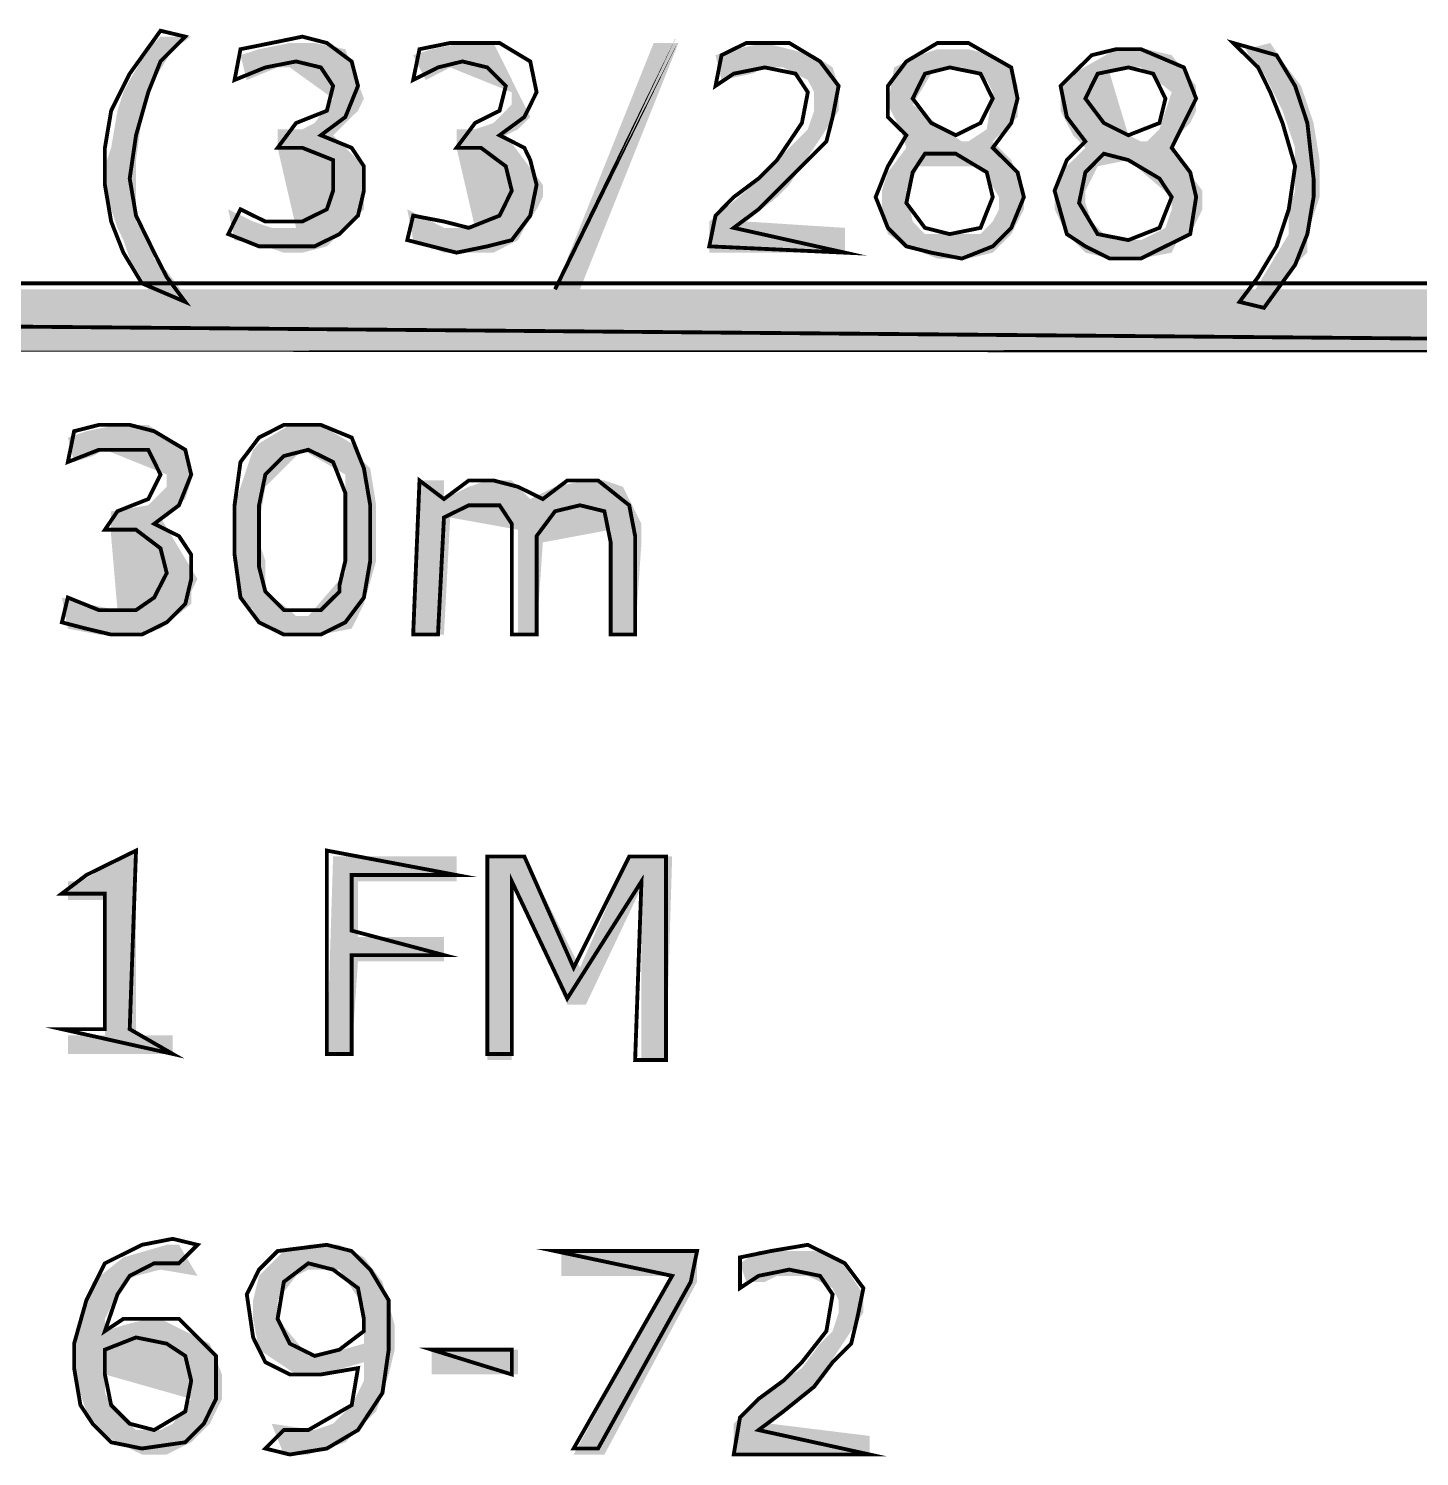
# Model space of a CAD drawing. Header units: millimetres. Extents: x 688550 to 690417, y 7458888 to 7459543.
# Drawn here: x 690189.15 to 690205.86, y 7459316.92 to 7459334.08 of the extents above; entities that cross this region are included whole.
import ezdxf

# ---------------------------------------------------------------- set-up
doc = ezdxf.new("R2010")
doc.units = ezdxf.units.MM
doc.header["$LTSCALE"] = 3
doc.header["$MEASUREMENT"] = 0
doc.layers.add('H', color=7, linetype='Continuous')
doc.layers.add('P', color=7, linetype='Continuous')

msp = doc.modelspace()

# ---------------------------------------------------------------- hatches: boundary and pattern name
at = {"layer": 'H', "linetype": 'Continuous'}
for points in [[(690190.735, 7459330.796), (690190.588, 7459330.947), (690190.365, 7459331.317), (690190.289, 7459331.539), (690190.218, 7459331.686), (690190.067, 7459332.132), (690190.067, 7459332.426), (690190.142, 7459332.648), (690190.218, 7459333.093), (690190.289, 7459333.316), (690190.365, 7459333.463), (690190.588, 7459333.833), (690190.735, 7459333.984), (690191.104, 7459333.984), (690190.882, 7459333.833), (690190.659, 7459333.463), (690190.512, 7459333.018), (690190.441, 7459332.501), (690190.441, 7459332.279), (690190.441, 7459331.985), (690190.441, 7459331.762), (690190.588, 7459331.539), (690190.659, 7459331.317), (690190.81, 7459331.166), (690191.033, 7459330.872), (690191.104, 7459330.796), (690190.735, 7459330.796)], [(690192.217, 7459331.388), (690191.995, 7459331.464), (690191.625, 7459331.539), (690191.549, 7459331.909), (690191.848, 7459331.762), (690192.07, 7459331.686), (690192.217, 7459331.686), (690192.364, 7459331.686), (690192.142, 7459332.648), (690192.142, 7459332.871), (690192.44, 7459332.871), (690192.587, 7459332.946), (690192.809, 7459333.24), (690192.289, 7459333.614), (690192.142, 7459333.614), (690191.772, 7459333.463), (690191.696, 7459333.761), (690191.919, 7459333.833), (690192.289, 7459333.908), (690192.44, 7459333.908), (690192.587, 7459333.908), (690192.956, 7459333.833), (690193.179, 7459333.24), (690193.108, 7459333.093), (690192.956, 7459332.946), (690192.809, 7459332.799), (690193.179, 7459332.426), (690193.179, 7459332.056), (690193.179, 7459331.909), (690192.734, 7459331.464), (690192.44, 7459331.388), (690192.217, 7459331.388)], [(690194.515, 7459331.388), (690194.141, 7459331.388), (690193.771, 7459331.539), (690193.7, 7459331.909), (690193.994, 7459331.762), (690194.141, 7459331.686), (690194.363, 7459331.686), (690194.515, 7459331.686), (690194.292, 7459332.648), (690194.292, 7459332.871), (690194.515, 7459332.871), (690194.737, 7459332.946), (690194.956, 7459333.169), (690194.956, 7459333.316), (690194.216, 7459333.614), (690193.922, 7459333.463), (690193.771, 7459333.761), (690193.994, 7459333.833), (690194.363, 7459333.908), (690194.586, 7459333.908), (690194.737, 7459333.908), (690195.178, 7459333.018), (690195.031, 7459332.871), (690194.884, 7459332.799), (690195.329, 7459332.203), (690195.329, 7459332.056), (690195.254, 7459331.909), (690195.107, 7459331.686), (690195.031, 7459331.539), (690194.884, 7459331.464), (690194.737, 7459331.388), (690194.515, 7459331.388)], [(690195.476, 7459330.947), (690196.661, 7459333.908), (690196.959, 7459333.908), (690195.775, 7459330.947), (690195.476, 7459330.947)], [(690198.958, 7459331.388), (690197.329, 7459331.388), (690197.329, 7459331.762), (690197.774, 7459332.132), (690197.921, 7459332.279), (690198.143, 7459332.501), (690198.366, 7459332.724), (690198.513, 7459332.871), (690198.589, 7459333.093), (690198.589, 7459333.316), (690198.513, 7459333.463), (690198.219, 7459333.614), (690197.996, 7459333.614), (690197.845, 7459333.539), (690197.476, 7459333.463), (690197.404, 7459333.761), (690197.623, 7459333.833), (690197.996, 7459333.908), (690198.29, 7459333.833), (690198.589, 7459333.761), (690198.811, 7459333.614), (690198.883, 7459333.392), (690198.883, 7459333.093), (690198.29, 7459332.203), (690198.143, 7459332.056), (690197.774, 7459331.762), (690198.958, 7459331.686), (690198.958, 7459331.388)], [(690200.218, 7459331.317), (690200.071, 7459331.317), (690199.697, 7459331.464), (690199.475, 7459331.611), (690199.403, 7459331.909), (690199.403, 7459332.132), (690199.475, 7459332.354), (690199.697, 7459332.648), (690199.849, 7459332.426), (690199.697, 7459332.132), (690199.773, 7459331.762), (690199.92, 7459331.611), (690200.143, 7459331.611), (690200.365, 7459331.611), (690200.588, 7459331.611), (690200.735, 7459331.762), (690200.81, 7459331.909), (690200.81, 7459332.056), (690200.588, 7459332.426), (690199.849, 7459332.426), (690199.697, 7459332.648), (690199.626, 7459332.871), (690199.475, 7459333.169), (690199.55, 7459333.614), (690199.849, 7459333.761), (690200.071, 7459333.833), (690200.29, 7459333.833), (690200.441, 7459333.833), (690200.735, 7459333.761), (690200.957, 7459333.614), (690201.033, 7459333.392), (690201.033, 7459333.169), (690201.033, 7459333.018), (690200.735, 7459332.724), (690200.663, 7459332.871), (690200.735, 7459333.316), (690200.663, 7459333.463), (690200.365, 7459333.614), (690200.143, 7459333.614), (690199.996, 7459333.539), (690199.773, 7459333.169), (690200.143, 7459332.871), (690200.365, 7459332.724), (690200.441, 7459332.724), (690200.663, 7459332.871), (690200.735, 7459332.724), (690200.957, 7459332.501), (690201.109, 7459332.132), (690201.109, 7459331.909), (690200.957, 7459331.611), (690200.886, 7459331.539), (690200.735, 7459331.388), (690200.441, 7459331.317), (690200.218, 7459331.317)], [(690202.142, 7459331.317), (690201.848, 7459331.388), (690201.625, 7459331.611), (690201.478, 7459331.909), (690201.478, 7459332.132), (690201.55, 7459332.354), (690201.848, 7459332.648), (690201.995, 7459332.426), (690201.848, 7459332.132), (690201.848, 7459331.985), (690201.923, 7459331.762), (690202.07, 7459331.611), (690202.217, 7459331.539), (690202.516, 7459331.539), (690202.663, 7459331.611), (690202.81, 7459331.686), (690202.885, 7459331.909), (690202.885, 7459332.056), (690202.364, 7459332.501), (690201.995, 7459332.426), (690201.848, 7459332.648), (690201.701, 7459332.799), (690201.55, 7459333.093), (690201.55, 7459333.392), (690201.701, 7459333.539), (690202.217, 7459333.833), (690202.587, 7459333.833), (690202.885, 7459333.761), (690203.179, 7459333.392), (690203.179, 7459333.093), (690203.108, 7459332.946), (690202.885, 7459332.724), (690202.738, 7459332.871), (690202.885, 7459333.316), (690202.516, 7459333.614), (690202.293, 7459333.614), (690202.142, 7459333.539), (690202.364, 7459332.799), (690202.516, 7459332.724), (690202.587, 7459332.724), (690202.738, 7459332.871), (690202.885, 7459332.724), (690203.032, 7459332.426), (690203.255, 7459332.132), (690203.255, 7459331.909), (690203.108, 7459331.611), (690202.957, 7459331.539), (690202.885, 7459331.388), (690202.516, 7459331.317), (690202.142, 7459331.317)], [(690203.994, 7459330.649), (690203.624, 7459330.649), (690203.847, 7459330.872), (690204.07, 7459331.241), (690204.292, 7459331.611), (690204.292, 7459331.909), (690204.368, 7459332.132), (690204.368, 7459332.426), (690204.368, 7459332.648), (690204.217, 7459333.093), (690203.994, 7459333.539), (690203.847, 7459333.686), (690203.776, 7459333.833), (690204.07, 7459333.908), (690204.217, 7459333.686), (690204.439, 7459333.392), (690204.515, 7459333.169), (690204.59, 7459332.946), (690204.662, 7459332.501), (690204.662, 7459332.056), (690204.515, 7459331.611), (690204.515, 7459331.388), (690204.368, 7459331.241), (690204.145, 7459330.872), (690203.994, 7459330.649)], [(690223.852, 7459330.204), (690127.688, 7459330.947), (690223.852, 7459330.947), (690223.852, 7459330.204)], [(690127.688, 7459330.204), (690127.688, 7459330.947), (690223.852, 7459330.204), (690127.688, 7459330.204)], [(690190.142, 7459326.798), (690189.995, 7459326.798), (690189.622, 7459326.869), (690189.55, 7459327.243), (690189.844, 7459327.167), (690190.218, 7459327.092), (690190.142, 7459327.982), (690190.142, 7459328.28), (690190.588, 7459328.352), (690190.81, 7459328.574), (690190.81, 7459328.721), (690190.067, 7459329.019), (690189.92, 7459328.944), (690189.697, 7459328.872), (690189.622, 7459329.166), (690189.844, 7459329.242), (690190.218, 7459329.318), (690190.441, 7459329.318), (690190.588, 7459329.318), (690191.033, 7459329.019), (690191.104, 7459328.65), (690191.033, 7459328.427), (690190.735, 7459328.205), (690191.18, 7459327.465), (690191.104, 7459327.314), (690191.104, 7459327.167), (690190.735, 7459326.869), (690190.365, 7459326.798), (690190.142, 7459326.798)], [(690192.217, 7459326.798), (690192.289, 7459327.092), (690192.364, 7459327.02), (690192.511, 7459327.02), (690192.956, 7459327.537), (690192.956, 7459327.684), (690192.956, 7459327.906), (690192.956, 7459328.129), (690192.956, 7459328.352), (690192.956, 7459328.721), (690192.44, 7459329.019), (690191.995, 7459328.574), (690191.919, 7459328.129), (690191.919, 7459327.906), (690191.995, 7459327.684), (690191.995, 7459327.314), (690192.289, 7459327.092), (690192.217, 7459326.798), (690191.919, 7459326.945), (690191.848, 7459327.092), (690191.696, 7459327.243), (690191.625, 7459327.684), (690191.625, 7459328.352), (690191.772, 7459328.797), (690191.848, 7459329.019), (690191.919, 7459329.095), (690192.289, 7459329.318), (690192.662, 7459329.318), (690193.032, 7459329.095), (690193.108, 7459328.944), (690193.255, 7459328.797), (690193.326, 7459328.352), (690193.326, 7459327.684), (690193.179, 7459327.167), (690193.032, 7459326.869), (690192.662, 7459326.798), (690192.217, 7459326.798)], [(690195.254, 7459326.798), (690195.031, 7459326.798), (690195.031, 7459328.058), (690194.216, 7459328.205), (690194.141, 7459326.798), (690193.771, 7459326.798), (690193.847, 7459328.65), (690194.141, 7459328.65), (690194.141, 7459328.427), (690194.439, 7459328.574), (690194.662, 7459328.65), (690194.809, 7459328.65), (690194.956, 7459328.65), (690195.178, 7459328.427), (690195.476, 7459328.574), (690195.846, 7459328.65), (690196.069, 7459328.65), (690196.291, 7459328.574), (690196.514, 7459328.129), (690196.514, 7459327.906), (690196.438, 7459326.798), (690196.144, 7459326.798), (690196.144, 7459328.058), (690195.329, 7459327.906), (690195.254, 7459326.798)], [(690190.882, 7459321.758), (690189.622, 7459321.758), (690189.622, 7459321.98), (690190.067, 7459321.98), (690190.067, 7459323.61), (690189.622, 7459323.61), (690189.622, 7459323.832), (690189.773, 7459323.832), (690190.441, 7459324.202), (690190.441, 7459321.98), (690190.882, 7459321.98), (690190.882, 7459321.758)], [(690192.734, 7459321.758), (690192.809, 7459324.131), (690194.292, 7459324.131), (690194.292, 7459323.832), (690193.108, 7459323.832), (690193.108, 7459323.165), (690194.141, 7459323.165), (690194.141, 7459322.871), (690193.108, 7459322.871), (690193.032, 7459321.758), (690192.734, 7459321.758)], [(690196.514, 7459321.686), (690196.514, 7459323.761), (690195.846, 7459322.35), (690195.623, 7459322.35), (690194.956, 7459323.832), (690194.956, 7459321.686), (690194.662, 7459321.686), (690194.662, 7459324.131), (690195.107, 7459324.131), (690195.775, 7459322.795), (690196.367, 7459324.131), (690196.883, 7459324.131), (690196.808, 7459321.686), (690196.514, 7459321.686)], [(690190.512, 7459316.944), (690190.588, 7459317.238), (690190.735, 7459317.238), (690190.882, 7459317.314), (690191.104, 7459317.612), (690190.067, 7459317.906), (690190.067, 7459317.684), (690190.142, 7459317.537), (690190.441, 7459317.238), (690190.588, 7459317.238), (690190.512, 7459316.944), (690190.365, 7459317.016), (690190.218, 7459317.091), (690190.067, 7459317.167), (690189.844, 7459317.461), (690189.697, 7459317.906), (690189.697, 7459318.053), (690189.697, 7459318.276), (690189.773, 7459318.574), (690189.92, 7459319.019), (690190.289, 7459319.313), (690190.81, 7459319.464), (690190.957, 7459319.464), (690191.18, 7459319.091), (690190.735, 7459319.166), (690190.441, 7459319.091), (690190.289, 7459319.019), (690190.067, 7459318.574), (690190.067, 7459318.427), (690190.289, 7459318.498), (690190.588, 7459318.574), (690190.735, 7459318.574), (690191.327, 7459318.276), (690191.474, 7459317.906), (690191.474, 7459317.612), (690191.327, 7459317.314), (690191.104, 7459317.091), (690190.81, 7459316.944), (690190.512, 7459316.944)], [(690192.217, 7459316.944), (690192.07, 7459317.314), (690192.587, 7459317.238), (690192.809, 7459317.314), (690193.032, 7459317.537), (690193.179, 7459317.831), (690193.179, 7459318.053), (690193.179, 7459318.276), (690193.179, 7459318.574), (690193.179, 7459318.721), (690192.885, 7459319.166), (690192.511, 7459319.166), (690192.364, 7459319.091), (690192.142, 7459318.797), (690192.142, 7459318.574), (690192.511, 7459318.129), (690192.662, 7459318.129), (690193.179, 7459318.276), (690193.179, 7459318.053), (690192.662, 7459317.906), (690192.364, 7459317.906), (690191.919, 7459318.204), (690191.848, 7459318.574), (690191.848, 7459318.797), (690191.919, 7459319.091), (690192.07, 7459319.242), (690192.217, 7459319.389), (690192.511, 7459319.464), (690192.734, 7459319.464), (690192.885, 7459319.464), (690193.032, 7459319.389), (690193.179, 7459319.313), (690193.402, 7459319.019), (690193.549, 7459318.498), (690193.549, 7459318.351), (690193.549, 7459318.204), (690193.477, 7459317.906), (690193.326, 7459317.461), (690192.956, 7459317.091), (690192.511, 7459316.944), (690192.217, 7459316.944)], [(690195.699, 7459316.944), (690196.883, 7459319.091), (690195.552, 7459319.091), (690195.552, 7459319.389), (690197.182, 7459319.389), (690197.182, 7459319.019), (690196.069, 7459316.944), (690195.699, 7459316.944)], [(690199.256, 7459316.944), (690197.623, 7459316.944), (690197.623, 7459317.314), (690197.845, 7459317.537), (690198.219, 7459317.831), (690198.442, 7459317.982), (690198.66, 7459318.276), (690198.811, 7459318.427), (690198.883, 7459318.65), (690198.883, 7459318.797), (690198.811, 7459318.944), (690198.513, 7459319.091), (690198.29, 7459319.091), (690198.143, 7459319.091), (690197.996, 7459319.019), (690197.774, 7459319.019), (690197.698, 7459319.242), (690197.921, 7459319.389), (690198.29, 7459319.389), (690198.589, 7459319.389), (690198.883, 7459319.313), (690199.181, 7459318.868), (690199.181, 7459318.65), (690198.589, 7459317.759), (690198.442, 7459317.612), (690198.068, 7459317.314), (690199.256, 7459317.167), (690199.256, 7459316.944)], [(690195.031, 7459317.906), (690193.994, 7459317.906), (690193.994, 7459318.204), (690195.031, 7459318.204), (690195.031, 7459317.906)]]:
    msp.add_hatch(color=256, dxfattribs=at).paths.add_polyline_path(points)

# ---------------------------------------------------------------- linework, layer by layer
at = {"layer": 'P', "const_width": 0.0462}
for points in [[(690191.033, 7459330.796), (690190.81, 7459331.094), (690190.659, 7459331.388), (690190.441, 7459331.833), (690190.365, 7459332.279), (690190.441, 7459332.799), (690190.588, 7459333.316), (690190.735, 7459333.686), (690191.033, 7459333.984), (690190.735, 7459334.055), (690190.365, 7459333.539), (690190.142, 7459333.093), (690190.067, 7459332.648), (690190.067, 7459332.203), (690190.142, 7459331.762), (690190.289, 7459331.388), (690190.512, 7459331.019), (690191.033, 7459330.796), (690191.033, 7459330.796)], [(690193.032, 7459332.648), (690192.662, 7459332.799), (690192.956, 7459333.018), (690193.108, 7459333.392), (690193.032, 7459333.686), (690192.734, 7459333.908), (690192.44, 7459333.984), (690192.07, 7459333.908), (690191.696, 7459333.833), (690191.625, 7459333.463), (690191.995, 7459333.614), (690192.364, 7459333.686), (690192.662, 7459333.614), (690192.809, 7459333.392), (690192.734, 7459333.093), (690192.364, 7459332.946), (690192.142, 7459332.648), (690192.44, 7459332.648), (690192.809, 7459332.501), (690192.809, 7459332.132), (690192.734, 7459331.909), (690192.44, 7459331.762), (690191.995, 7459331.762), (690191.696, 7459331.909), (690191.549, 7459331.611), (690191.919, 7459331.464), (690192.217, 7459331.464), (690192.587, 7459331.464), (690192.885, 7459331.611), (690193.108, 7459331.833), (690193.179, 7459332.132), (690193.179, 7459332.426), (690193.032, 7459332.648), (690193.032, 7459332.648)], [(690196.959, 7459333.984), (690195.476, 7459330.947), (690196.959, 7459333.984), (690196.959, 7459333.984)], [(690195.107, 7459332.648), (690194.809, 7459332.799), (690195.107, 7459333.018), (690195.254, 7459333.316), (690195.178, 7459333.686), (690194.809, 7459333.908), (690194.515, 7459333.908), (690194.216, 7459333.908), (690193.847, 7459333.833), (690193.771, 7459333.463), (690194.069, 7459333.614), (690194.363, 7459333.686), (690194.662, 7459333.614), (690194.884, 7459333.392), (690194.809, 7459333.093), (690194.515, 7459332.946), (690194.292, 7459332.648), (690194.586, 7459332.648), (690194.884, 7459332.426), (690194.956, 7459332.132), (690194.809, 7459331.833), (690194.439, 7459331.686), (690194.141, 7459331.762), (690193.771, 7459331.833), (690193.7, 7459331.539), (690193.994, 7459331.464), (690194.292, 7459331.388), (690194.662, 7459331.464), (690194.956, 7459331.539), (690195.178, 7459331.833), (690195.254, 7459332.203), (690195.178, 7459332.501), (690195.107, 7459332.648), (690195.107, 7459332.648)], [(690198.958, 7459331.388), (690197.623, 7459331.686), (690197.921, 7459331.909), (690198.29, 7459332.279), (690198.513, 7459332.501), (690198.736, 7459332.724), (690198.811, 7459333.018), (690198.883, 7459333.392), (690198.66, 7459333.686), (690198.29, 7459333.908), (690197.774, 7459333.908), (690197.476, 7459333.761), (690197.404, 7459333.392), (690197.623, 7459333.539), (690197.996, 7459333.614), (690198.366, 7459333.539), (690198.513, 7459333.316), (690198.442, 7459332.946), (690198.143, 7459332.501), (690197.921, 7459332.279), (690197.623, 7459332.056), (690197.404, 7459331.833), (690197.329, 7459331.464), (690198.958, 7459331.388), (690198.958, 7459331.388)], [(690201.109, 7459332.056), (690201.033, 7459332.354), (690200.735, 7459332.648), (690200.957, 7459332.946), (690201.033, 7459333.24), (690200.957, 7459333.614), (690200.441, 7459333.908), (690200.071, 7459333.908), (690199.697, 7459333.686), (690199.475, 7459333.392), (690199.475, 7459333.018), (690199.697, 7459332.799), (690199.475, 7459332.426), (690199.328, 7459332.056), (690199.475, 7459331.686), (690199.697, 7459331.464), (690199.996, 7459331.388), (690200.365, 7459331.317), (690200.735, 7459331.464), (690200.957, 7459331.686), (690201.109, 7459332.056), (690201.109, 7459332.056)], [(690203.179, 7459332.056), (690203.108, 7459332.354), (690202.885, 7459332.648), (690203.032, 7459332.946), (690203.179, 7459333.24), (690203.032, 7459333.614), (690202.516, 7459333.833), (690202.217, 7459333.833), (690201.923, 7459333.761), (690201.55, 7459333.392), (690201.625, 7459333.018), (690201.848, 7459332.724), (690201.625, 7459332.501), (690201.478, 7459332.132), (690201.625, 7459331.611), (690201.848, 7459331.464), (690202.142, 7459331.317), (690202.516, 7459331.317), (690202.81, 7459331.464), (690203.108, 7459331.611), (690203.179, 7459332.056), (690203.179, 7459332.056)], [(690204.59, 7459332.279), (690204.515, 7459332.946), (690204.368, 7459333.392), (690204.145, 7459333.761), (690203.624, 7459333.908), (690203.923, 7459333.614), (690204.07, 7459333.316), (690204.217, 7459332.946), (690204.368, 7459332.426), (690204.292, 7459331.909), (690204.145, 7459331.464), (690203.923, 7459331.094), (690203.7, 7459330.796), (690203.994, 7459330.725), (690204.368, 7459331.241), (690204.515, 7459331.611), (690204.59, 7459332.056), (690204.59, 7459332.279), (690204.59, 7459332.279)], [(690200.735, 7459333.24), (690200.588, 7459332.946), (690200.29, 7459332.799), (690199.996, 7459332.946), (690199.773, 7459333.24), (690199.92, 7459333.539), (690200.218, 7459333.614), (690200.588, 7459333.539), (690200.735, 7459333.24), (690200.735, 7459333.24)], [(690202.81, 7459333.24), (690202.738, 7459332.946), (690202.364, 7459332.799), (690202.07, 7459332.946), (690201.848, 7459333.24), (690201.995, 7459333.539), (690202.364, 7459333.614), (690202.663, 7459333.539), (690202.81, 7459333.24), (690202.81, 7459333.24)], [(690200.735, 7459332.056), (690200.588, 7459331.686), (690200.218, 7459331.611), (690199.92, 7459331.686), (690199.697, 7459331.985), (690199.773, 7459332.354), (690199.92, 7459332.577), (690200.29, 7459332.577), (690200.663, 7459332.354), (690200.735, 7459332.056), (690200.735, 7459332.056)], [(690202.885, 7459332.056), (690202.738, 7459331.686), (690202.364, 7459331.539), (690201.995, 7459331.611), (690201.772, 7459331.985), (690201.848, 7459332.354), (690202.07, 7459332.577), (690202.364, 7459332.501), (690202.738, 7459332.279), (690202.885, 7459332.056), (690202.885, 7459332.056)], [(690223.852, 7459330.204), (690223.852, 7459331.019), (690127.617, 7459331.019), (690223.852, 7459330.204), (690223.852, 7459330.204)], [(690223.852, 7459330.204), (690127.617, 7459331.019), (690127.617, 7459330.204), (690223.852, 7459330.204), (690223.852, 7459330.204)], [(690190.957, 7459327.982), (690190.659, 7459328.129), (690190.957, 7459328.352), (690191.104, 7459328.721), (690191.033, 7459329.019), (690190.659, 7459329.242), (690190.365, 7459329.318), (690189.995, 7459329.318), (690189.697, 7459329.242), (690189.622, 7459328.872), (690189.995, 7459329.019), (690190.289, 7459329.019), (690190.588, 7459329.019), (690190.735, 7459328.721), (690190.588, 7459328.427), (690190.218, 7459328.28), (690190.067, 7459328.058), (690190.441, 7459328.058), (690190.735, 7459327.835), (690190.81, 7459327.537), (690190.659, 7459327.243), (690190.441, 7459327.092), (690189.995, 7459327.092), (690189.622, 7459327.243), (690189.55, 7459326.945), (690189.844, 7459326.869), (690190.142, 7459326.798), (690190.512, 7459326.798), (690190.81, 7459326.945), (690191.033, 7459327.167), (690191.104, 7459327.465), (690191.104, 7459327.759), (690190.957, 7459327.982), (690190.957, 7459327.982)], [(690193.255, 7459328.058), (690193.255, 7459328.352), (690193.179, 7459328.797), (690193.032, 7459329.166), (690192.662, 7459329.318), (690192.217, 7459329.318), (690191.919, 7459329.166), (690191.696, 7459328.872), (690191.625, 7459328.352), (690191.625, 7459328.058), (690191.625, 7459327.759), (690191.696, 7459327.243), (690191.919, 7459326.945), (690192.217, 7459326.798), (690192.662, 7459326.798), (690192.956, 7459326.945), (690193.179, 7459327.243), (690193.255, 7459327.684), (690193.255, 7459328.058), (690193.255, 7459328.058)], [(690192.885, 7459327.314), (690192.662, 7459327.092), (690192.217, 7459327.092), (690191.995, 7459327.314), (690191.919, 7459327.612), (690191.919, 7459327.906), (690191.919, 7459328.352), (690191.995, 7459328.721), (690192.217, 7459328.944), (690192.511, 7459329.019), (690192.809, 7459328.872), (690192.956, 7459328.499), (690192.956, 7459328.129), (690192.956, 7459327.684), (690192.885, 7459327.39), (690192.885, 7459327.314), (690192.885, 7459327.314)], [(690196.438, 7459326.798), (690196.438, 7459327.982), (690196.367, 7459328.352), (690195.993, 7459328.65), (690195.623, 7459328.65), (690195.329, 7459328.427), (690195.031, 7459328.574), (690194.737, 7459328.65), (690194.439, 7459328.65), (690194.141, 7459328.427), (690193.847, 7459328.65), (690193.771, 7459326.798), (690194.069, 7459326.798), (690194.141, 7459328.205), (690194.439, 7459328.352), (690194.809, 7459328.352), (690194.956, 7459328.129), (690194.956, 7459326.798), (690195.254, 7459326.798), (690195.254, 7459327.982), (690195.476, 7459328.28), (690195.775, 7459328.352), (690196.069, 7459328.28), (690196.144, 7459327.906), (690196.144, 7459326.798), (690196.438, 7459326.798), (690196.438, 7459326.798)], [(690190.882, 7459321.758), (690190.365, 7459322.056), (690190.441, 7459324.202), (690190.142, 7459324.055), (690189.844, 7459323.908), (690189.55, 7459323.685), (690190.067, 7459323.685), (690190.067, 7459322.056), (690189.55, 7459322.056), (690190.882, 7459321.758), (690190.882, 7459321.758)], [(690194.292, 7459323.908), (690192.734, 7459324.202), (690192.734, 7459321.758), (690193.032, 7459321.758), (690193.032, 7459322.946), (690194.141, 7459322.946), (690193.032, 7459323.24), (690193.032, 7459323.908), (690194.292, 7459323.908), (690194.292, 7459323.908)], [(690196.808, 7459321.686), (690196.808, 7459324.131), (690196.367, 7459324.131), (690195.699, 7459322.795), (690195.107, 7459324.131), (690194.662, 7459324.131), (690194.662, 7459321.758), (690194.956, 7459321.758), (690194.956, 7459323.832), (690195.623, 7459322.425), (690196.514, 7459323.832), (690196.438, 7459321.686), (690196.808, 7459321.686), (690196.808, 7459321.686)], [(690191.402, 7459317.831), (690191.402, 7459318.129), (690191.18, 7459318.351), (690190.957, 7459318.574), (690190.588, 7459318.574), (690190.289, 7459318.574), (690190.067, 7459318.427), (690190.218, 7459318.868), (690190.365, 7459319.091), (690190.659, 7459319.242), (690190.957, 7459319.242), (690191.18, 7459319.464), (690190.882, 7459319.536), (690190.512, 7459319.464), (690190.067, 7459319.242), (690189.844, 7459318.797), (690189.697, 7459318.276), (690189.697, 7459317.982), (690189.773, 7459317.537), (690189.92, 7459317.314), (690190.142, 7459317.091), (690190.512, 7459317.016), (690191.033, 7459317.091), (690191.255, 7459317.314), (690191.402, 7459317.612), (690191.402, 7459317.831), (690191.402, 7459317.831)], [(690193.477, 7459318.351), (690193.477, 7459318.797), (690193.255, 7459319.166), (690193.032, 7459319.389), (690192.734, 7459319.464), (690192.142, 7459319.389), (690191.919, 7459319.166), (690191.772, 7459318.868), (690191.848, 7459318.351), (690191.995, 7459318.053), (690192.289, 7459317.906), (690192.662, 7459317.906), (690193.108, 7459317.982), (690193.032, 7459317.537), (690192.511, 7459317.238), (690192.217, 7459317.238), (690191.995, 7459317.016), (690192.289, 7459316.944), (690192.734, 7459317.016), (690193.108, 7459317.238), (690193.402, 7459317.684), (690193.477, 7459318.204), (690193.477, 7459318.351), (690193.477, 7459318.351)], [(690199.256, 7459316.944), (690197.921, 7459317.238), (690198.219, 7459317.461), (690198.589, 7459317.759), (690198.811, 7459318.053), (690199.034, 7459318.276), (690199.105, 7459318.574), (690199.181, 7459318.944), (690198.958, 7459319.242), (690198.513, 7459319.464), (690198.068, 7459319.389), (690197.698, 7459319.313), (690197.698, 7459318.944), (690197.921, 7459319.091), (690198.29, 7459319.166), (690198.66, 7459319.091), (690198.811, 7459318.868), (690198.736, 7459318.427), (690198.442, 7459318.053), (690198.219, 7459317.831), (690197.921, 7459317.612), (690197.698, 7459317.39), (690197.623, 7459316.944), (690199.256, 7459316.944), (690199.256, 7459316.944)], [(690193.179, 7459318.427), (690192.885, 7459318.204), (690192.587, 7459318.129), (690192.289, 7459318.276), (690192.142, 7459318.574), (690192.217, 7459319.019), (690192.511, 7459319.242), (690192.809, 7459319.166), (690193.108, 7459318.944), (690193.179, 7459318.574), (690193.179, 7459318.427), (690193.179, 7459318.427)], [(690197.106, 7459319.019), (690197.182, 7459319.389), (690195.476, 7459319.389), (690196.883, 7459319.091), (690195.699, 7459317.016), (690195.993, 7459317.016), (690197.106, 7459319.019), (690197.106, 7459319.019)], [(690191.104, 7459317.831), (690191.033, 7459317.461), (690190.659, 7459317.238), (690190.365, 7459317.314), (690190.142, 7459317.537), (690190.067, 7459317.906), (690190.067, 7459318.204), (690190.441, 7459318.351), (690190.81, 7459318.276), (690191.033, 7459318.129), (690191.104, 7459317.831), (690191.104, 7459317.831)], [(690194.956, 7459317.906), (690194.956, 7459318.204), (690193.994, 7459318.204), (690194.956, 7459317.906), (690194.956, 7459317.906)]]:
    msp.add_lwpolyline(points, dxfattribs=at)

doc.saveas('drawing.dxf')
